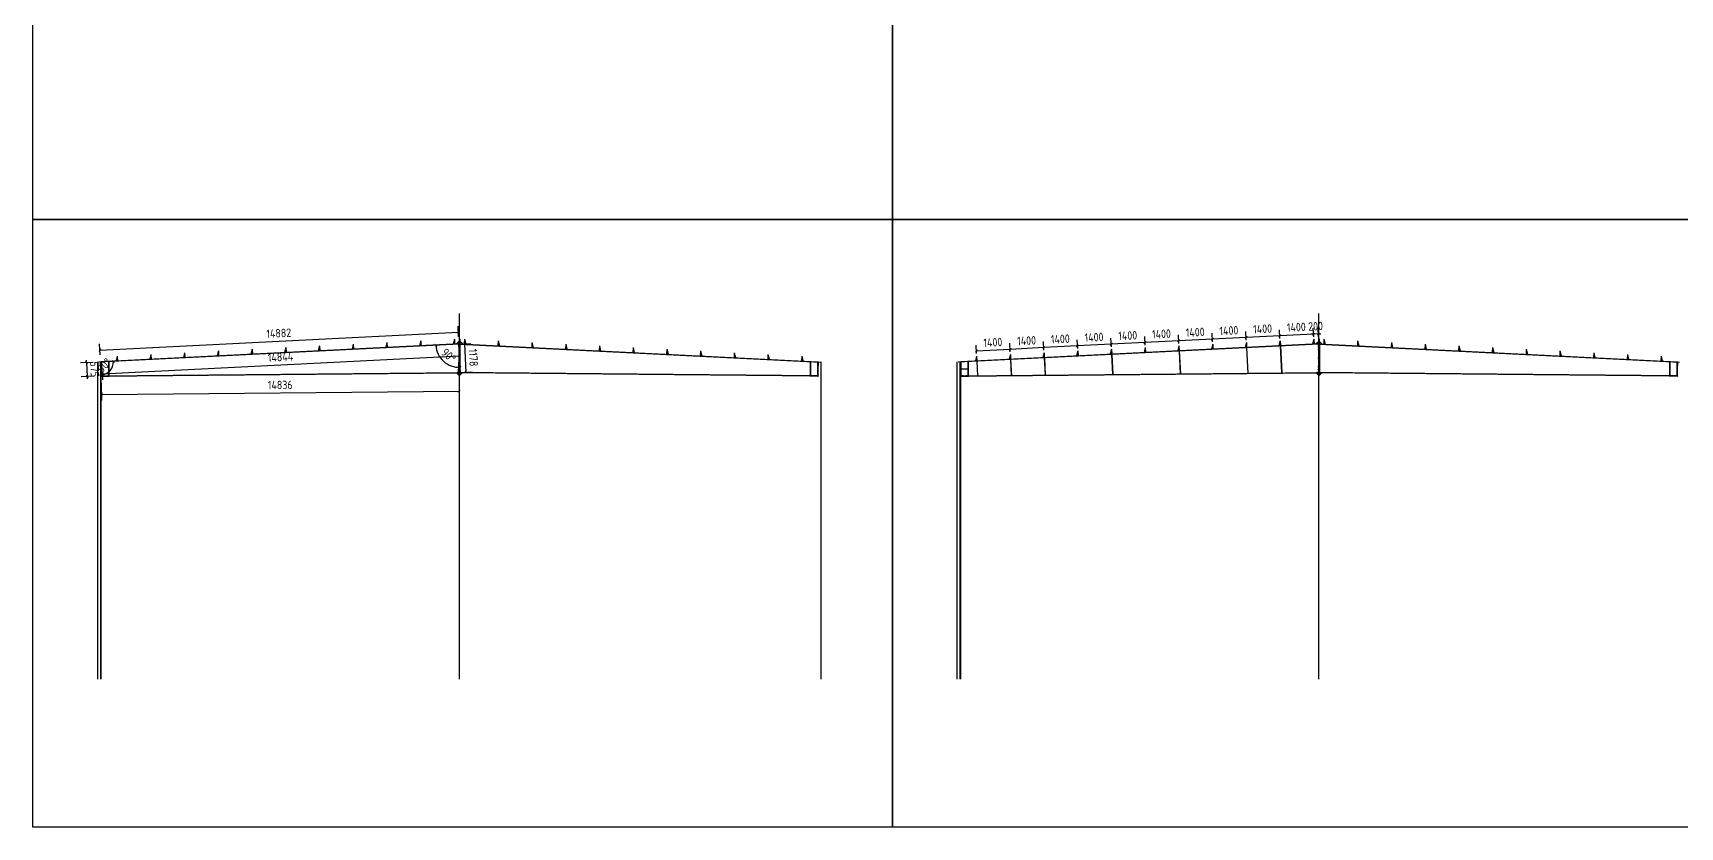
# Model space of a CAD drawing. Extents: x 564571 to 676920, y 109762 to 182243.
# Drawn here: x 566139 to 634444, y 109762 to 142693 of the extents above; entities that cross this region are included whole.
import ezdxf

# ---------------------------------------------------------------- set-up
doc = ezdxf.new("R2010")
doc.units = 0
doc.header["$LTSCALE"] = 1000
doc.header["$MEASUREMENT"] = 0
doc.layers.add('DOTE', color=1, linetype='Continuous')
doc.styles.get("Standard").update_dxf_attribs({"font": 'gbenor.shx', "bigfont": 'gbcbig.shx'})
doc.dimstyles.get("Standard").update_dxf_attribs({"dimscale": 100, "dimtxt": 3.5, "dimasz": 1, "dimexe": 2.5, "dimexo": 3, "dimgap": 1.5, "dimtad": 1, "dimdec": 0, "dimzin": 0, "dimdsep": 46, "dimtxsty": 'Standard', "dimblk": 'ARCHTICK', "dimcen": 0.09, "dimadec": 0, "dimazin": 0, "dimtfac": 1, "dimtdec": 0, "dimtix": 1, "dimtmove": 2, "dimatfit": 3, "dimfxl": 1, "dimtolj": 1, "dimtzin": 0, "dimarcsym": 0})

# ---------------------------------------------------------------- blocks, each defined once
blk = doc.blocks.new('_ArchTick')
at = {"color": 0, "linetype": 'ByBlock', "const_width": 0.4}
blk.add_lwpolyline([(-0.5, -0.5), (0.5, 0.5)], dxfattribs=at)
blk = doc.blocks.new('*D256')
at = {"color": 0, "lineweight": -2}
for p, q in [((584107, 128626), (584048, 129803)), ((584106, 129805), (584298, 129815)), ((584165, 128629), (584356, 128639))]:
    blk.add_line(p, q, dxfattribs=at)
at = {"layer": 'Defpoints', "color": 0}
for p in [(583807, 129790), (584048, 129803), (583866, 128614)]:
    blk.add_point(p, dxfattribs=at)
at = {"color": 0, "lineweight": -2, "xscale": 100, "yscale": 100, "zscale": 100}
for p, rotation in [((584048, 129803), 92.86240522610491), ((584107, 128626), 272.8624052261049)]:
    blk.add_blockref('_ArchTick', p, dxfattribs=dict(at, rotation=rotation))
at = {"color": 0, "insert": (584402, 129231), "char_height": 350, "attachment_point": 5, "rotation": 272.86241}
blk.add_mtext('\\A1;1178', dxfattribs=at)
blk = doc.blocks.new('*D257')
at = {"color": 0, "lineweight": -2}
for p, q in [((568361, 129018), (568356, 129118)), ((568643, 129032), (568111, 129006)), ((568672, 128458), (568140, 128431)), ((568361, 129018), (568389, 128444)), ((568389, 128444), (568394, 128344))]:
    blk.add_line(p, q, dxfattribs=at)
at = {"layer": 'Defpoints', "color": 0}
for p in [(568389, 128444), (568943, 129047), (568972, 128473)]:
    blk.add_point(p, dxfattribs=at)
at = {"color": 0, "lineweight": -2, "xscale": 100, "yscale": 100, "zscale": 100}
for p, rotation in [((568361, 129018), 272.8624052261216), ((568389, 128444), 92.86240522612162)]:
    blk.add_blockref('_ArchTick', p, dxfattribs=dict(at, rotation=rotation))
at = {"color": 0, "insert": (568700, 128747), "char_height": 350, "attachment_point": 5, "rotation": 272.86241}
blk.add_mtext('\\A1;575', dxfattribs=at)
blk = doc.blocks.new('*D258')
at = {"color": 0, "lineweight": -2}
for p, q in [((583792, 130090), (583769, 130537)), ((568928, 129347), (568906, 129794)), ((568918, 129544), (583782, 130287))]:
    blk.add_line(p, q, dxfattribs=at)
at = {"layer": 'Defpoints', "color": 0}
for p in [(583782, 130287), (583807, 129790), (568943, 129047)]:
    blk.add_point(p, dxfattribs=at)
at = {"color": 0, "lineweight": -2, "xscale": 100, "yscale": 100, "zscale": 100}
for p, rotation in [((583782, 130287), 2.862405226104862), ((568918, 129544), 182.8624052261049)]:
    blk.add_blockref('_ArchTick', p, dxfattribs=dict(at, rotation=rotation))
at = {"color": 0, "insert": (576334, 130240), "char_height": 350, "attachment_point": 5, "rotation": 2.86241}
blk.add_mtext('\\A1;14882', dxfattribs=at)
blk = doc.blocks.new('*D259')
at = {"color": 0, "lineweight": -2}
for p, q in [((569006, 128557), (583831, 129299)), ((583822, 129491), (583844, 129049)), ((568997, 128750), (569019, 128308))]:
    blk.add_line(p, q, dxfattribs=at)
at = {"layer": 'Defpoints', "color": 0}
for p in [(583807, 129790), (583831, 129299), (568982, 129049)]:
    blk.add_point(p, dxfattribs=at)
at = {"color": 0, "lineweight": -2, "xscale": 100, "yscale": 100, "zscale": 100}
for p, rotation in [((583831, 129299), 2.86240522610485), ((569006, 128557), 182.8624052261049)]:
    blk.add_blockref('_ArchTick', p, dxfattribs=dict(at, rotation=rotation))
at = {"color": 0, "insert": (576403, 129253), "char_height": 350, "attachment_point": 5, "rotation": 2.86241}
blk.add_mtext('\\A1;14844', dxfattribs=at)
blk = doc.blocks.new('*D260')
at = {"color": 0, "lineweight": -2}
for p, q in [((568975, 128173), (568982, 127449)), ((568979, 127699), (583814, 127840)), ((583810, 128314), (583817, 127590))]:
    blk.add_line(p, q, dxfattribs=at)
at = {"layer": 'Defpoints', "color": 0}
for p in [(568972, 128473), (583807, 128614), (583814, 127840)]:
    blk.add_point(p, dxfattribs=at)
at = {"color": 0, "lineweight": -2, "xscale": 100, "yscale": 100, "zscale": 100}
for p, rotation in [((568979, 127699), 180.5447888661694), ((583814, 127840), 0.5447888661694058)]:
    blk.add_blockref('_ArchTick', p, dxfattribs=dict(at, rotation=rotation))
at = {"color": 0, "insert": (576394, 128094), "char_height": 350, "attachment_point": 5, "rotation": 0.54479}
blk.add_mtext('\\A1;14836', dxfattribs=at)
blk = doc.blocks.new('*D261')
at = {"color": 0, "lineweight": -2}
for p, q in [((619247, 130202), (619147, 130197)), ((619252, 130093), (619234, 130451)), ((619446, 130212), (619247, 130202)), ((619452, 130103), (619434, 130461)), ((619446, 130212), (619546, 130217))]:
    blk.add_line(p, q, dxfattribs=at)
at = {"layer": 'Defpoints', "color": 0}
for p in [(619247, 130202), (619257, 129993), (619457, 130003)]:
    blk.add_point(p, dxfattribs=at)
at = {"color": 0, "lineweight": -2, "xscale": 100, "yscale": 100, "zscale": 100}
for p, rotation in [((619247, 130202), 2.862405226119264), ((619446, 130212), 182.8624052261193)]:
    blk.add_blockref('_ArchTick', p, dxfattribs=dict(at, rotation=rotation))
at = {"color": 0, "insert": (619330, 130531), "char_height": 350, "attachment_point": 5, "rotation": 2.86241}
blk.add_mtext('\\A1;200', dxfattribs=at)
blk = doc.blocks.new('*D262')
at = {"color": 0, "lineweight": -2}
for p, q in [((617854, 130023), (617836, 130381)), ((619247, 130202), (617848, 130132)), ((619252, 130093), (619234, 130451))]:
    blk.add_line(p, q, dxfattribs=at)
at = {"layer": 'Defpoints', "color": 0}
for p in [(617848, 130132), (617859, 129923), (619257, 129993)]:
    blk.add_point(p, dxfattribs=at)
at = {"color": 0, "lineweight": -2, "xscale": 100, "yscale": 100, "zscale": 100}
for p, rotation in [((617848, 130132), 182.8624052261192), ((619247, 130202), 2.862405226119265)]:
    blk.add_blockref('_ArchTick', p, dxfattribs=dict(at, rotation=rotation))
at = {"color": 0, "insert": (618531, 130491), "char_height": 350, "attachment_point": 5, "rotation": 2.86241}
blk.add_mtext('\\A1;1400', dxfattribs=at)
blk = doc.blocks.new('*D263')
at = {"color": 0, "lineweight": -2}
for p, q in [((616456, 129953), (616438, 130312)), ((617848, 130132), (616450, 130062)), ((617854, 130023), (617836, 130381))]:
    blk.add_line(p, q, dxfattribs=at)
at = {"layer": 'Defpoints', "color": 0}
for p in [(616450, 130062), (616461, 129853), (617859, 129923)]:
    blk.add_point(p, dxfattribs=at)
at = {"color": 0, "lineweight": -2, "xscale": 100, "yscale": 100, "zscale": 100}
for p, rotation in [((616450, 130062), 182.8624052261192), ((617848, 130132), 2.862405226119265)]:
    blk.add_blockref('_ArchTick', p, dxfattribs=dict(at, rotation=rotation))
at = {"color": 0, "insert": (617133, 130421), "char_height": 350, "attachment_point": 5, "rotation": 2.86241}
blk.add_mtext('\\A1;1400', dxfattribs=at)
blk = doc.blocks.new('*D264')
at = {"color": 0, "lineweight": -2}
for p, q in [((615057, 129883), (615039, 130242)), ((616450, 130062), (615052, 129992)), ((616456, 129953), (616438, 130312))]:
    blk.add_line(p, q, dxfattribs=at)
at = {"layer": 'Defpoints', "color": 0}
for p in [(615052, 129992), (615062, 129784), (616461, 129853)]:
    blk.add_point(p, dxfattribs=at)
at = {"color": 0, "lineweight": -2, "xscale": 100, "yscale": 100, "zscale": 100}
for p, rotation in [((615052, 129992), 182.8624052261192), ((616450, 130062), 2.862405226119265)]:
    blk.add_blockref('_ArchTick', p, dxfattribs=dict(at, rotation=rotation))
at = {"color": 0, "insert": (615735, 130351), "char_height": 350, "attachment_point": 5, "rotation": 2.86241}
blk.add_mtext('\\A1;1400', dxfattribs=at)
blk = doc.blocks.new('*D265')
at = {"color": 0, "lineweight": -2}
for p, q in [((613659, 129813), (613641, 130172)), ((615052, 129992), (613654, 129922)), ((615057, 129883), (615039, 130242))]:
    blk.add_line(p, q, dxfattribs=at)
at = {"layer": 'Defpoints', "color": 0}
for p in [(613654, 129922), (615062, 129784), (613664, 129714)]:
    blk.add_point(p, dxfattribs=at)
at = {"color": 0, "lineweight": -2, "xscale": 100, "yscale": 100, "zscale": 100}
for p, rotation in [((613654, 129922), 182.8624052261192), ((615052, 129992), 2.862405226119265)]:
    blk.add_blockref('_ArchTick', p, dxfattribs=dict(at, rotation=rotation))
at = {"color": 0, "insert": (614337, 130282), "char_height": 350, "attachment_point": 5, "rotation": 2.86241}
blk.add_mtext('\\A1;1400', dxfattribs=at)
blk = doc.blocks.new('*D266')
at = {"color": 0, "lineweight": -2}
for p, q in [((612261, 129744), (612243, 130102)), ((613654, 129922), (612255, 129852)), ((613659, 129813), (613641, 130172))]:
    blk.add_line(p, q, dxfattribs=at)
at = {"layer": 'Defpoints', "color": 0}
for p in [(612255, 129852), (612266, 129644), (613664, 129714)]:
    blk.add_point(p, dxfattribs=at)
at = {"color": 0, "lineweight": -2, "xscale": 100, "yscale": 100, "zscale": 100}
for p, rotation in [((612255, 129852), 182.8624052261192), ((613654, 129922), 2.862405226119265)]:
    blk.add_blockref('_ArchTick', p, dxfattribs=dict(at, rotation=rotation))
at = {"color": 0, "insert": (612938, 130212), "char_height": 350, "attachment_point": 5, "rotation": 2.86241}
blk.add_mtext('\\A1;1400', dxfattribs=at)
blk = doc.blocks.new('*D267')
at = {"color": 0, "lineweight": -2}
for p, q in [((610863, 129674), (610845, 130032)), ((612255, 129852), (610857, 129782)), ((612261, 129744), (612243, 130102))]:
    blk.add_line(p, q, dxfattribs=at)
at = {"layer": 'Defpoints', "color": 0}
for p in [(610857, 129782), (610868, 129574), (612266, 129644)]:
    blk.add_point(p, dxfattribs=at)
at = {"color": 0, "lineweight": -2, "xscale": 100, "yscale": 100, "zscale": 100}
for p, rotation in [((610857, 129782), 182.8624052261192), ((612255, 129852), 2.862405226119265)]:
    blk.add_blockref('_ArchTick', p, dxfattribs=dict(at, rotation=rotation))
at = {"color": 0, "insert": (611540, 130142), "char_height": 350, "attachment_point": 5, "rotation": 2.86241}
blk.add_mtext('\\A1;1400', dxfattribs=at)
blk = doc.blocks.new('*D268')
at = {"color": 0, "lineweight": -2}
for p, q in [((609464, 129604), (609446, 129962)), ((610857, 129782), (609459, 129712)), ((610863, 129674), (610845, 130032))]:
    blk.add_line(p, q, dxfattribs=at)
at = {"layer": 'Defpoints', "color": 0}
for p in [(609459, 129712), (609469, 129504), (610868, 129574)]:
    blk.add_point(p, dxfattribs=at)
at = {"color": 0, "lineweight": -2, "xscale": 100, "yscale": 100, "zscale": 100}
for p, rotation in [((609459, 129712), 182.8624052261192), ((610857, 129782), 2.862405226119265)]:
    blk.add_blockref('_ArchTick', p, dxfattribs=dict(at, rotation=rotation))
at = {"color": 0, "insert": (610142, 130072), "char_height": 350, "attachment_point": 5, "rotation": 2.86241}
blk.add_mtext('\\A1;1400', dxfattribs=at)
blk = doc.blocks.new('*D269')
at = {"color": 0, "lineweight": -2}
for p, q in [((608066, 129534), (608048, 129892)), ((609464, 129604), (609446, 129962)), ((609459, 129712), (608061, 129642))]:
    blk.add_line(p, q, dxfattribs=at)
at = {"layer": 'Defpoints', "color": 0}
for p in [(608061, 129642), (608071, 129434), (609469, 129504)]:
    blk.add_point(p, dxfattribs=at)
at = {"color": 0, "lineweight": -2, "xscale": 100, "yscale": 100, "zscale": 100}
for p, rotation in [((609459, 129712), 2.862405226119265), ((608061, 129642), 182.8624052261192)]:
    blk.add_blockref('_ArchTick', p, dxfattribs=dict(at, rotation=rotation))
at = {"color": 0, "insert": (608743, 130002), "char_height": 350, "attachment_point": 5, "rotation": 2.86241}
blk.add_mtext('\\A1;1400', dxfattribs=at)
blk = doc.blocks.new('*D270')
at = {"color": 0, "lineweight": -2}
for p, q in [((606668, 129464), (606650, 129822)), ((608066, 129534), (608048, 129892)), ((608061, 129642), (606662, 129572))]:
    blk.add_line(p, q, dxfattribs=at)
at = {"layer": 'Defpoints', "color": 0}
for p in [(606662, 129572), (606673, 129364), (608071, 129434)]:
    blk.add_point(p, dxfattribs=at)
at = {"color": 0, "lineweight": -2, "xscale": 100, "yscale": 100, "zscale": 100}
for p, rotation in [((606662, 129572), 182.8624052261192), ((608061, 129642), 2.862405226119265)]:
    blk.add_blockref('_ArchTick', p, dxfattribs=dict(at, rotation=rotation))
at = {"color": 0, "insert": (607345, 129932), "char_height": 350, "attachment_point": 5, "rotation": 2.86241}
blk.add_mtext('\\A1;1400', dxfattribs=at)
blk = doc.blocks.new('*D271')
at = {"color": 0, "lineweight": -2}
for p, q in [((606668, 129464), (606650, 129822)), ((605270, 129394), (605252, 129752)), ((606662, 129572), (605264, 129503))]:
    blk.add_line(p, q, dxfattribs=at)
at = {"layer": 'Defpoints', "color": 0}
for p in [(605264, 129503), (605275, 129294), (606673, 129364)]:
    blk.add_point(p, dxfattribs=at)
at = {"color": 0, "lineweight": -2, "xscale": 100, "yscale": 100, "zscale": 100}
for p, rotation in [((605264, 129503), 182.8624052261192), ((606662, 129572), 2.862405226119265)]:
    blk.add_blockref('_ArchTick', p, dxfattribs=dict(at, rotation=rotation))
at = {"color": 0, "insert": (605947, 129862), "char_height": 350, "attachment_point": 5, "rotation": 2.86241}
blk.add_mtext('\\A1;1400', dxfattribs=at)
blk = doc.blocks.new('*D316')
at = {"color": 0, "lineweight": -2}
blk.add_arc((583807, 129790), 961, 182.86241, 272.86241, dxfattribs=at)
at = {"layer": 'Defpoints', "color": 0}
for p in [(583807, 129790), (583827, 129791), (582999, 129269), (568872, 129044), (583866, 128614)]:
    blk.add_point(p, dxfattribs=at)
at = {"color": 0, "lineweight": -2, "xscale": 100, "yscale": 100, "zscale": 100}
for p, rotation in [((582847, 129742), 92.8624052261119), ((583855, 128830), 2.862405226108313)]:
    blk.add_blockref('_ArchTick', p, dxfattribs=dict(at, rotation=rotation))
at = {"color": 0, "insert": (583380, 129319), "char_height": 350, "attachment_point": 5, "rotation": 317.86241}
blk.add_mtext('\\A1;90°', dxfattribs=at)
blk = doc.blocks.new('*D317')
at = {"color": 0, "lineweight": -2}
blk.add_arc((568943, 129047), 534, 272.86241, 2.86241, dxfattribs=at)
at = {"layer": 'Defpoints', "color": 0}
for p in [(583827, 129791), (568872, 129044), (568943, 129047), (568972, 128473), (569233, 128598)]:
    blk.add_point(p, dxfattribs=at)
at = {"color": 0, "lineweight": -2, "xscale": 100, "yscale": 100, "zscale": 100}
for p, rotation in [((569477, 129074), 92.8624052261116), ((568970, 128513), 182.8624052261249)]:
    blk.add_blockref('_ArchTick', p, dxfattribs=dict(at, rotation=rotation))
at = {"color": 0, "insert": (569098, 128907), "char_height": 350, "attachment_point": 5, "rotation": 47.86241}
blk.add_mtext('\\A1;90°', dxfattribs=at)

msp = doc.modelspace()

# ---------------------------------------------------------------- linework, layer by layer
for p, q in [((583827.4, 129791.5), (568871.9, 129043.7)), ((583826.8, 129803.5), (568971.8, 129060.7)), ((579422.3, 129783.5), (579372.3, 129580.8)), ((579422.3, 129783.5), (579432.3, 129583.8)), ((580820.5, 129853.4), (580770.6, 129650.7)), ((580820.5, 129853.4), (580830.5, 129653.7)), ((582218.8, 129923.3), (582168.9, 129720.6)), ((582218.8, 129923.3), (582228.8, 129723.6)), ((583617, 129993.2), (583567.1, 129790.5)), ((583617, 129993.2), (583627, 129793.5)), ((583705.9, 129797.4), (583806.8, 129903.5)), ((583806.8, 129903.5), (583806.8, 128503.5)), ((583806.8, 129903.5), (583846.8, 129903.5)), ((583806.8, 129903.5), (583806.8, 128503.5)), ((583846.8, 129903.5), (583806.8, 129903.5)), ((583816.8, 130003.2), (583826.8, 129803.5)), ((583826.2, 129791.5), (598781.7, 129043.7)), ((583836.8, 130003.2), (583826.8, 129803.5)), ((583826.8, 129903.5), (583826.8, 128503.5)), ((583826.8, 129903.5), (583826.8, 128503.5)), ((583826.8, 129803.5), (598681.8, 129060.7)), ((583846.8, 129903.5), (583846.8, 128503.5)), ((583846.8, 129903.5), (583846.8, 128503.5)), ((583947.7, 129797.4), (583846.8, 129903.5)), ((584036.5, 129993.2), (584026.5, 129793.5)), ((584036.5, 129993.2), (584086.5, 129790.5)), ((585434.8, 129923.3), (585424.8, 129723.6)), ((585434.8, 129923.3), (585484.7, 129720.6)), ((586833, 129853.4), (586823, 129653.7)), ((586833, 129853.4), (586883, 129650.7)), ((588231.3, 129783.5), (588221.3, 129583.8)), ((588231.3, 129783.5), (588281.2, 129580.8)), ((619467.4, 129791.5), (604511.9, 129043.7)), ((619466.8, 129803.5), (604611.8, 129060.7)), ((615062.3, 129783.5), (615012.3, 129580.8)), ((615062.3, 129783.5), (615072.3, 129583.8)), ((616460.5, 129853.4), (616410.6, 129650.7)), ((616460.5, 129853.4), (616470.5, 129653.7)), ((617858.8, 129923.3), (617808.9, 129720.6)), ((617858.8, 129923.3), (617868.8, 129723.6)), ((619257, 129993.2), (619207.1, 129790.5)), ((619257, 129993.2), (619267, 129793.5)), ((619345.9, 129797.4), (619446.8, 129903.5)), ((619506.8, 129853.5), (619426.8, 129853.5)), ((619446.8, 129903.5), (619446.8, 128503.5)), ((619446.8, 129903.5), (619486.8, 129903.5)), ((619446.8, 129903.5), (619446.8, 128503.5)), ((619486.8, 129903.5), (619446.8, 129903.5)), ((619456.8, 130003.2), (619466.8, 129803.5)), ((619466.2, 129791.5), (634421.7, 129043.7)), ((619476.8, 130003.2), (619466.8, 129803.5)), ((619466.8, 129903.5), (619466.8, 128503.5)), ((619466.8, 129903.5), (619466.8, 128503.5)), ((619466.8, 129803.5), (634321.8, 129060.7)), ((619486.8, 129903.5), (619486.8, 128503.5)), ((619587.7, 129797.4), (619486.8, 129903.5)), ((619676.5, 129993.2), (619666.5, 129793.5)), ((619676.5, 129993.2), (619726.5, 129790.5)), ((621074.8, 129923.3), (621064.8, 129723.6)), ((621074.8, 129923.3), (621124.7, 129720.6)), ((622473, 129853.4), (622463, 129653.7)), ((622473, 129853.4), (622523, 129650.7)), ((623871.3, 129783.5), (623861.3, 129583.8)), ((623871.3, 129783.5), (623921.2, 129580.8)), ((569634.5, 129294.1), (569584.6, 129091.4)), ((569634.5, 129294.1), (569644.5, 129094.4)), ((571032.8, 129364), (570982.8, 129161.3)), ((571032.8, 129364), (571042.8, 129164.3)), ((572431, 129433.9), (572381.1, 129231.2)), ((572431, 129433.9), (572441, 129234.2)), ((573829.3, 129503.9), (573779.3, 129301.1)), ((573829.3, 129503.9), (573839.3, 129304.1)), ((575227.5, 129573.8), (575177.6, 129371)), ((575227.5, 129573.8), (575237.5, 129374)), ((576625.8, 129643.7), (576575.8, 129440.9)), ((576625.8, 129643.7), (576635.8, 129443.9)), ((578024, 129713.6), (577974.1, 129510.8)), ((578024, 129713.6), (578034, 129513.8)), ((589629.5, 129713.6), (589619.5, 129513.8)), ((589629.5, 129713.6), (589679.5, 129510.8)), ((591027.8, 129643.7), (591017.8, 129443.9)), ((591027.8, 129643.7), (591077.7, 129440.9)), ((592426, 129573.8), (592416.1, 129374)), ((592426, 129573.8), (592476, 129371)), ((593824.3, 129503.9), (593814.3, 129304.1)), ((593824.3, 129503.9), (593874.2, 129301.1)), ((595222.5, 129433.9), (595212.6, 129234.2)), ((595222.5, 129433.9), (595272.5, 129231.2)), ((596620.8, 129364), (596610.8, 129164.3)), ((596620.8, 129364), (596670.7, 129161.3)), ((598019.1, 129294.1), (598009.1, 129094.4)), ((598019.1, 129294.1), (598069, 129091.4)), ((605274.5, 129294.1), (605224.6, 129091.4)), ((605274.5, 129294.1), (605284.5, 129094.4)), ((606672.8, 129364), (606622.8, 129161.3)), ((606672.8, 129364), (606682.8, 129164.3)), ((606675.4, 129151.9), (606708.3, 128492.7)), ((606683.3, 129152.3), (606716.3, 128492.7)), ((608071, 129433.9), (608021.1, 129231.2)), ((608071, 129433.9), (608081, 129234.2)), ((608073.6, 129221.8), (608109.4, 128506)), ((608081.6, 129222.2), (608117.4, 128506.1)), ((609469.3, 129503.9), (609419.3, 129301.1)), ((609469.3, 129503.9), (609479.3, 129304.1)), ((610867.5, 129573.8), (610817.6, 129371)), ((610867.5, 129573.8), (610877.5, 129374)), ((610870.1, 129361.6), (610911.6, 128532.6)), ((610878.1, 129362), (610919.6, 128532.7)), ((612265.8, 129643.7), (612215.8, 129440.9)), ((612265.8, 129643.7), (612275.8, 129443.9)), ((613664, 129713.6), (613614.1, 129510.8)), ((613664, 129713.6), (613674, 129513.8)), ((613666.6, 129501.5), (613713.7, 128559.3)), ((613674.6, 129501.9), (613721.7, 128559.4)), ((616463.1, 129641.3), (616515.9, 128585.9)), ((616471.1, 129641.7), (616523.9, 128586)), ((617861.4, 129711.2), (617917, 128599.2)), ((617869.4, 129711.6), (617925, 128599.3)), ((619506.8, 129743.5), (619426.8, 129743.5)), ((619506.8, 129668.5), (619426.8, 129668.5)), ((619506.8, 129558.5), (619426.8, 129558.5)), ((619506.8, 129203.5), (619426.8, 129203.5)), ((625269.5, 129713.6), (625259.5, 129513.8)), ((625269.5, 129713.6), (625319.5, 129510.8)), ((626667.8, 129643.7), (626657.8, 129443.9)), ((626667.8, 129643.7), (626717.7, 129440.9)), ((628066, 129573.8), (628056.1, 129374)), ((628066, 129573.8), (628116, 129371)), ((629464.3, 129503.9), (629454.3, 129304.1)), ((629464.3, 129503.9), (629514.2, 129301.1)), ((630862.5, 129433.9), (630852.6, 129234.2)), ((630862.5, 129433.9), (630912.5, 129231.2)), ((632260.8, 129364), (632250.8, 129164.3)), ((632260.8, 129364), (632310.7, 129161.3)), ((633659.1, 129294.1), (633649.1, 129094.4)), ((633659.1, 129294.1), (633709, 129091.4)), ((568971.8, 128472.7), (568943.1, 129047.3)), ((568951.8, 128480.7), (569301.8, 128480.7)), ((568951.8, 128480.7), (568951.8, 128460.7)), ((568971.8, 128460.7), (568951.8, 128460.7)), ((568951.8, 128460.7), (569301.8, 128460.7)), ((568971.8, 129060.7), (568971.8, 128480.7)), ((568971.8, 129060.7), (568971.8, 128460.7)), ((568971.8, 128472.7), (583926.7, 128614.9)), ((568971.8, 128460.7), (583826.8, 128602)), ((568981.8, 129049.2), (568981.8, 128480.7)), ((569271.8, 129063.7), (569271.8, 128480.7)), ((569281.8, 129064.2), (569281.8, 128480.7)), ((569301.8, 128480.7), (569301.8, 128460.7)), ((583708.4, 128600.9), (583806.8, 128503.5)), ((598681.8, 128472.7), (583726.9, 128614.9)), ((583806.8, 128503.5), (583846.8, 128503.5)), ((583846.8, 128503.5), (583806.8, 128503.5)), ((598681.8, 128460.7), (583826.8, 128602)), ((583945.1, 128600.9), (583846.8, 128503.5)), ((598701.8, 128480.7), (598351.8, 128480.7)), ((598351.8, 128480.7), (598351.8, 128460.7)), ((598701.8, 128460.7), (598351.8, 128460.7)), ((598371.8, 129064.2), (598371.8, 128480.7)), ((598381.8, 129063.7), (598381.8, 128480.7)), ((598671.8, 129049.2), (598671.8, 128480.7)), ((598681.8, 129060.7), (598681.8, 128480.7)), ((598681.8, 129060.7), (598681.8, 128460.7)), ((598681.8, 128460.7), (598701.8, 128460.7)), ((598701.8, 128480.7), (598701.8, 128460.7)), ((604591.8, 128480.7), (604941.8, 128480.7)), ((604591.8, 128480.7), (604591.8, 128460.7)), ((604611.8, 128460.7), (604591.8, 128460.7)), ((604591.8, 128460.7), (604941.8, 128460.7)), ((604611.8, 129060.7), (604611.8, 128480.7)), ((604611.8, 129060.7), (604611.8, 128460.7)), ((604611.8, 128472.7), (619566.7, 128614.9)), ((604611.8, 128460.7), (619466.8, 128602)), ((604621.8, 129049.2), (604621.8, 128480.7)), ((604621.8, 128770.7), (604911.8, 128770.7)), ((604621.8, 128762.7), (604911.8, 128762.7)), ((604691.8, 128500.7), (604691.8, 128440.7)), ((604841.8, 128500.7), (604841.8, 128440.7)), ((604911.8, 129063.7), (604911.8, 128480.7)), ((604921.8, 129064.2), (604921.8, 128480.7)), ((604941.8, 128480.7), (604941.8, 128460.7)), ((605277.1, 129082), (605307.2, 128479.3)), ((605285.1, 129082.4), (605315.2, 128479.4)), ((619348.4, 128600.9), (619446.8, 128503.5)), ((634321.8, 128472.7), (619366.9, 128614.9)), ((619506.8, 128848.5), (619426.8, 128848.5)), ((619506.8, 128738.5), (619426.8, 128738.5)), ((619506.8, 128663.5), (619426.8, 128663.5)), ((619506.8, 128553.5), (619426.8, 128553.5)), ((619446.8, 128503.5), (619486.8, 128503.5)), ((619486.8, 128503.5), (619446.8, 128503.5)), ((634321.8, 128460.7), (619466.8, 128602)), ((619585.1, 128600.9), (619486.8, 128503.5)), ((634341.8, 128480.7), (633991.8, 128480.7)), ((633991.8, 128480.7), (633991.8, 128460.7)), ((634341.8, 128460.7), (633991.8, 128460.7)), ((634011.8, 129064.2), (634011.8, 128480.7)), ((634021.8, 129063.7), (634021.8, 128480.7)), ((634311.8, 129049.2), (634311.8, 128480.7)), ((634321.8, 129060.7), (634321.8, 128480.7)), ((634321.8, 129060.7), (634321.8, 128460.7)), ((634321.8, 128460.7), (634341.8, 128460.7)), ((634341.8, 128480.7), (634341.8, 128460.7))]:
    msp.add_line(p, q)
at = {"color": 1}
for p, q in [((583788, 128614.3), (583846.8, 129790.5)), ((583865.6, 128614.3), (583806.8, 129790.5)), ((598681.8, 128472.7), (598710.5, 129047.3)), ((634321.8, 128472.7), (634350.5, 129047.3))]:
    msp.add_line(p, q, dxfattribs=at)
for points in [[(566139.1, 160162.3), (601779.1, 160162.3), (601779.1, 134962.3), (566139.1, 134962.3)], [(601779.1, 160162.3), (637419.1, 160162.3), (637419.1, 134962.3), (601779.1, 134962.3)], [(566139.1, 134962.3), (601779.1, 134962.3), (601779.1, 109762.3), (566139.1, 109762.3)], [(601779.1, 134962.3), (637419.1, 134962.3), (637419.1, 109762.3), (601779.1, 109762.3)]]:
    msp.add_lwpolyline(points, close=True)
at = {"layer": 'DOTE'}
for p, q in [((583826.8, 115900.5), (583826.8, 131060.7)), ((619466.8, 115900.5), (619466.8, 131060.7)), ((568826.8, 115900.5), (568826.8, 129060.7)), ((568951.8, 115900.5), (568951.8, 129060.7)), ((568971.8, 128480.7), (568971.8, 129068)), ((568971.8, 115900.5), (568971.8, 128460.7)), ((598681.8, 128480.7), (598681.8, 129068)), ((598826.8, 115900.5), (598826.8, 129060.7)), ((604466.8, 115900.5), (604466.8, 129060.7)), ((604591.8, 115900.5), (604591.8, 129060.7)), ((604611.8, 128480.7), (604611.8, 129068)), ((604611.8, 115900.5), (604611.8, 128460.7)), ((634321.8, 128480.7), (634321.8, 129068))]:
    msp.add_line(p, q, dxfattribs=at)

# ---------------------------------------------------------------- dimensions: what is measured, and where the dimension line sits
at = {"color": 1}
for p1, p2, distance, picture, middle in [((568943.1, 129047.3), (583806.8, 129790.5), 497.5, '*D258', (576333.8, 130240.3)), ((568981.8, 129049.2), (583806.8, 129790.5), -492.4, '*D259', (576402.6, 129252.6)), ((583865.6, 128614.3), (583806.8, 129790.5), -241.5, '*D256', (584401.9, 129230.7)), ((568943.1, 129047.3), (568971.8, 128472.7), -583.2, '*D257', (568699.5, 128747.1)), ((568971.8, 128472.7), (583806.8, 128613.8), -774.2, '*D260', (576393.6, 128094.1))]:
    dim = msp.add_aligned_dim(p1=p1, p2=p2, distance=distance, dimstyle='Standard', dxfattribs=at)
    dim.commit()
    dim.dimension.update_dxf_attribs({"geometry": picture, "text_midpoint": middle})
for base, p1, p2, picture, middle in [((612255.4, 129852.1), (613664, 129713.6), (612265.8, 129643.7), '*D266', (612938.3, 130211.6)), ((613653.6, 129922), (615062.3, 129783.5), (613664, 129713.6), '*D265', (614336.5, 130281.6)), ((615051.9, 129991.9), (616460.5, 129853.4), (615062.3, 129783.5), '*D264', (615734.8, 130351.5)), ((616450.1, 130061.8), (617858.8, 129923.3), (616460.5, 129853.4), '*D263', (617133, 130421.4)), ((617848.4, 130131.7), (619257, 129993.2), (617858.8, 129923.3), '*D262', (618531.3, 130491.3)), ((605264.1, 129502.5), (606672.8, 129364), (605274.5, 129294.1), '*D271', (605947, 129862.1)), ((606662.3, 129572.4), (608071, 129433.9), (606672.8, 129364), '*D270', (607345.2, 129932)), ((608060.6, 129642.4), (609469.3, 129503.9), (608071, 129433.9), '*D269', (608743.5, 130001.9)), ((609458.8, 129712.3), (610867.5, 129573.8), (609469.3, 129503.9), '*D268', (610141.7, 130071.8)), ((610857.1, 129782.2), (612265.8, 129643.7), (610867.5, 129573.8), '*D267', (611540, 130141.7))]:
    dim = msp.add_linear_dim(base=base, p1=p1, p2=p2, angle=2.862405, dimstyle='Standard', override={"dimexo": 1})
    dim.commit()
    dim.dimension.update_dxf_attribs({"geometry": picture, "text_midpoint": middle})
dim = msp.add_aligned_dim(p1=(619456.8, 130003.2), p2=(619257, 129993.2), distance=-208.7, dimstyle='Standard', override={"dimexo": 1})
dim.commit()
dim.dimension.update_dxf_attribs({"geometry": '*D261', "text_midpoint": (619330.3, 130531.2)})
for base, line1, picture, middle in [((569233.1, 128598.3), ((568971.8, 128472.7), (568943.1, 129047.3)), '*D317', (569098.4, 128906.7)), ((582999.4, 129268.9), ((583865.6, 128614.3), (583806.8, 129790.5)), '*D316', (583380, 129318.7))]:
    dim = msp.add_angular_dim_2l(base=base, line1=line1, line2=((583827.4, 129791.5), (568871.9, 129043.7)), dimstyle='Standard')
    dim.commit()
    dim.dimension.update_dxf_attribs({"geometry": picture, "text_midpoint": middle})

doc.saveas('drawing.dxf')
